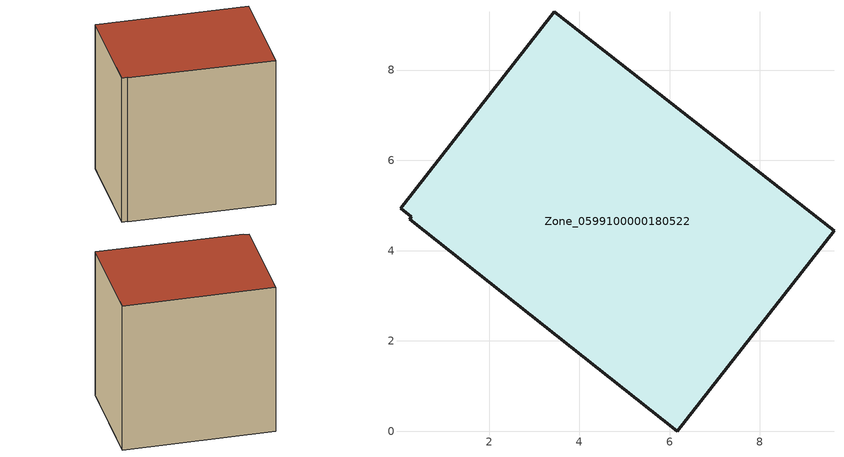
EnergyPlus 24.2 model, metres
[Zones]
Zone_0599100000180522
 floor ground (C_G): 0.04,4.94 3.44,9.29 9.64,4.44 6.17,0 0.24,4.7 0.27,4.75 z3.08
 wall outside (C_F): 9.64,4.44 3.44,9.29 0.04,4.94 0.27,4.75 0.24,4.7 6.17,0 9.64,4.44 z3.08:11.35
 roof outside (C_R): 3.44,9.29 0.04,4.94 0.27,4.75 0.24,4.7 6.17,0 9.64,4.44 z11.35
[BUILDING]
Pand.0599100000180522: North Axis=0; Terrain=City; Loads Convergence Tolerance Value=0.04; Temperature Convergence Tolerance Value=0.4; Solar Distribution=FullExterior; Maximum Number of Warmup Days=25; Minimum Number of Warmup Days=1
[Site:Location]
Rotterdam.The.Hague.AP_ZH_NLD Design_Conditions: Latitude=51.96; Longitude=4.45; Time Zone=1; Elevation=-4.5
[SITE:GROUNDTEMPERATURE:BUILDINGSURFACE]
18, 18, 18, 18, 18, 18, 18, 18, 18, 18, 18, 18
[MATERIAL] Thermal Absorptance=0.9; Solar Absorptance=0.7; Visible Absorptance=0.7
Name | Roughness | Thickness | Conductivity | Density | Specific Heat
G.TI.1946-1964 | MediumSmooth | 0.15 | 1 | 540 | 1210
F.TI.1946-1964 | Rough | 0.3 | 0.857143 | 1920 | 840
R.TI.1946-1964 | MediumRough | 0.2 | 0.277778 | 1500 | 1000
[CONSTRUCTION]
C_G: G.TI.1946-1964
C_F: F.TI.1946-1964
C_R: R.TI.1946-1964
[ZONE]
Zone_0599100000180522: Type=1; Multiplier=1; Ceiling Height=Autocalculate; Volume=Autocalculate; Floor Area=autocalculate; Part of Total Floor Area=Yes
[ZONEINFILTRATION:DESIGNFLOWRATE]
Infil_Zone_0599100000180522: Zone or ZoneList or Space or SpaceList=Zone_0599100000180522; Schedule=AlwaysOn; Design Flow Rate Calculation Method=Flow/Area; Flow Rate per Floor Area=0.003; Constant Term Coefficient=1; Temperature Term Coefficient=0; Velocity Term Coefficient=0; Velocity Squared Term Coefficient=0
[HVACTEMPLATE:ZONE:IDEALLOADSAIRSYSTEM]
Zone_0599100000180522: Maximum Heating Supply Air Temperature=50; Minimum Cooling Supply Air Temperature=13; Maximum Heating Supply Air Humidity Ratio=0.0156; Minimum Cooling Supply Air Humidity Ratio=0.0077; Heating Limit=NoLimit; Cooling Limit=NoLimit; Dehumidification Control Type=ConstantSensibleHeatRatio; Cooling Sensible Heat Ratio=0.7; Dehumidification Setpoint=60; Humidification Control Type=None; Humidification Setpoint=30; Outdoor Air Method=None; Outdoor Air Flow Rate per Person=0.00944; Outdoor Air Flow Rate per Zone Floor Area=0; Outdoor Air Flow Rate per Zone=0; Demand Controlled Ventilation Type=None; Outdoor Air Economizer Type=NoEconomizer; Heat Recovery Type=None; Sensible Heat Recovery Effectiveness=0.7; Latent Heat Recovery Effectiveness=0.65
[ZONECONTROL:THERMOSTAT]
ThermostatControl_Zone_0599100000180522: Zone or ZoneList=Zone_0599100000180522; Control Type Schedule=DualSetpointControlType; Control 1=Thermostat_Zone_0599100000180522; Temperature Difference Between Cutout And Setpoint=0
[THERMOSTATSETPOINT:DUALSETPOINT]
Thermostat_Zone_0599100000180522: Heating Setpoint Temperature Schedule=HeatingSetpoint_Zone_0599100000180522; Cooling Setpoint Temperature Schedule=CoolingSetpoint_Zone_0599100000180522
[SCHEDULE:COMPACT]
HeatingSetpoint_Zone_0599100000180522: Through: 12/31, For: AllDays, Until: 24:00, 21
CoolingSetpoint_Zone_0599100000180522: Through: 12/31, For: AllDays, Until: 24:00, 24
DualSetpointControlType: Through: 12/31, For: AllDays, Until: 24:00, 4
AlwaysOn: Through: 12/31, For: AllDays, Until: 24:00, 1
